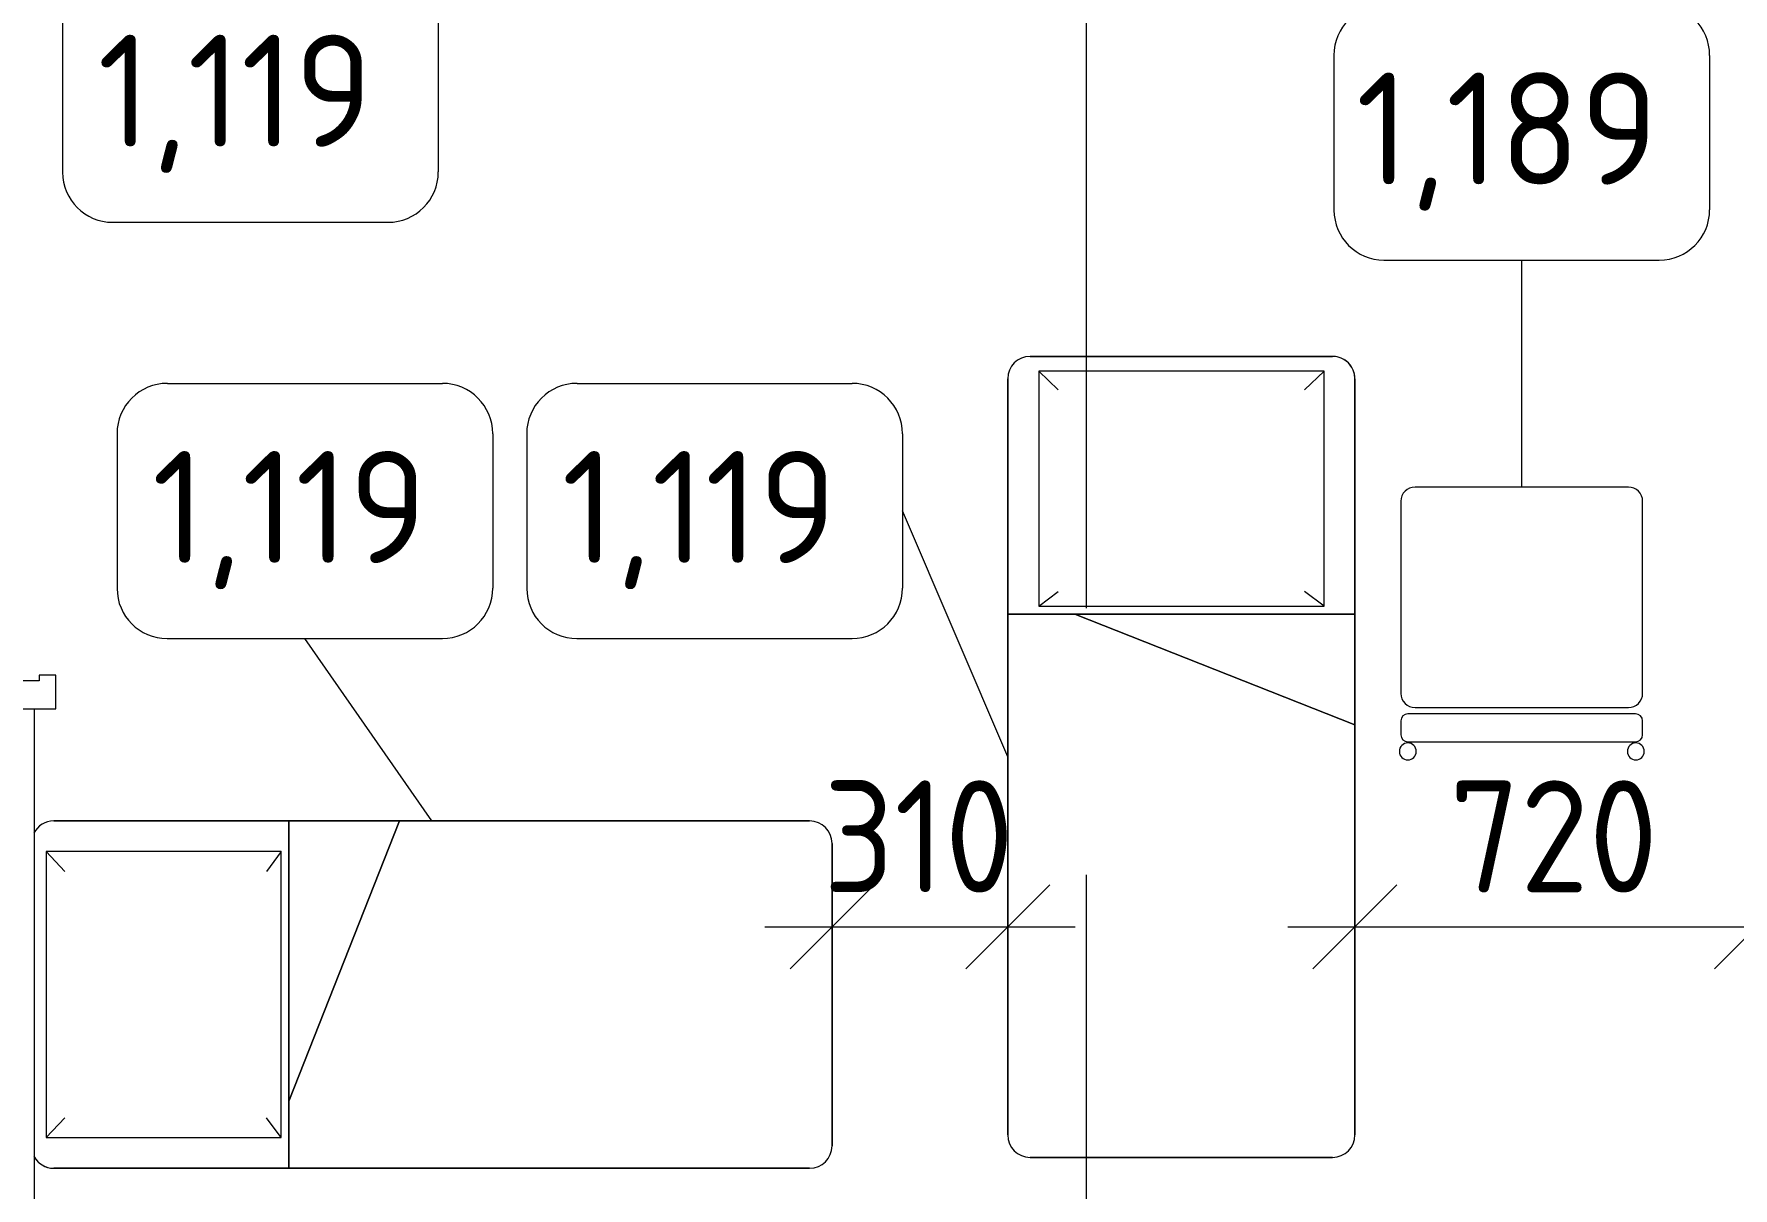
# Model space of a CAD drawing. Header units: millimetres. Extents: x 81494 to 296443, y -8553 to 29000.
# Drawn here: x 119330 to 122364, y 670 to 2730 of the extents above; entities that cross this region are included whole.
import ezdxf

# ---------------------------------------------------------------- set-up
doc = ezdxf.new("R2010")
doc.units = ezdxf.units.MM
doc.linetypes.add('Осевая', pattern=[3175, 635, -476.25, 1587.5, -476.25])
for name, color, linetype, lineweight in [('A-ANNO-DIMS', 7, 'Continuous', 9), ('A-ANNO-DIMS-100', 7, 'Continuous', 9), ('I-FURN-IDEN', 7, 'Continuous', 9), ('Оси-2', 7, 'Осевая', 9)]:
    doc.layers.add(name, color=color, linetype=linetype, lineweight=lineweight)
for name, color, linetype, lineweight, true_color in [('A-DOOR-1', 7, 'Continuous', 9, 0xc0c0c0), ('A-DOOR-FRAM-1', 7, 'Continuous', 9, 0xc0c0c0), ('A-WALL-FNSH-1', 9, 'Continuous', 9, 0x808080), ('I-FURN-1', 9, 'Continuous', 9, 0x808080)]:
    doc.layers.add(name, color=color, linetype=linetype, lineweight=lineweight, true_color=true_color)
doc.styles.add('GOST Common', font='GOST_Common.ttf', dxfattribs={"height": 200})
doc.styles.add('ISOCPEUR_1', font='isocpeur.ttf', dxfattribs={"width": 0.9, "height": 200})
doc.dimstyles.new('ISO-2_0_0_9К_Средний_округл2', dxfattribs={"dimscale": 304.8, "dimtxt": 199.196235, "dimasz": 0.492126, "dimexe": 0.393701, "dimexo": 0, "dimgap": 0, "dimtad": 1, "dimdec": 0, "dimrnd": 10, "dimzin": 0, "dimdsep": 46, "dimtxsty": 'ISOCPEUR_1', "dimblk1": 'OBLIQUE', "dimblk2": 'OBLIQUE', "dimsah": 1, "dimcen": 0.09, "dimdle": 0.393701, "dimazin": 0, "dimtfac": 1, "dimtdec": 4, "dimtix": 1, "dimtmove": 0, "dimatfit": 3, "dimfxl": 1, "dimtvp": 1, "dimtolj": 1, "dimtzin": 0, "dimarcsym": 2})

# ---------------------------------------------------------------- blocks, each defined once
blk = doc.blocks.new('Bed - Small Sizes - 1_119-V30-План расстановки мебели и оборудования 1 этажа в осях 23_1-33')
at = {"layer": 'I-FURN-1'}
for p, q in [((247.3, 0), (-292.7, 0)), ((-292.7, 0), (247.3, 0)), ((247.3, 0), (-292.7, 0)), ((-292.7, 0), (247.3, 0)), ((-277.5, -26.2), (-242.7, -60)), ((232.5, -26.2), (-277.5, -26.2)), ((-277.5, -26.2), (-277.5, -446.2)), ((232.5, -26.2), (-277.5, -26.2)), ((-277.5, -26.2), (-277.5, -446.2)), ((232.5, -26.2), (197.3, -60)), ((232.5, -446.2), (232.5, -26.2)), ((232.5, -446.2), (232.5, -26.2)), ((-332.7, -40), (-332.7, -460)), ((-332.7, -460), (-332.7, -40)), ((-332.7, -40), (-332.7, -460)), ((-332.7, -460), (-332.7, -40)), ((287.3, -460), (287.3, -40)), ((287.3, -40), (287.3, -460)), ((287.3, -657.7), (287.3, -40)), ((287.3, -40), (287.3, -657.7)), ((-277.5, -446.2), (-242.7, -420)), ((232.5, -446.2), (197.3, -420)), ((-277.5, -446.2), (232.5, -446.2)), ((-277.5, -446.2), (232.5, -446.2)), ((-332.7, -460), (-212.7, -460)), ((-212.7, -460), (-332.7, -460)), ((-332.7, -460), (-332.7, -1390)), ((-332.7, -1390), (-332.7, -460)), ((-332.7, -460), (-212.7, -460)), ((-212.7, -460), (287.3, -460)), ((287.3, -460), (-212.7, -460)), ((287.3, -460), (-212.7, -460)), ((-212.7, -460), (287.3, -657.7)), ((287.3, -657.7), (-212.7, -460)), ((-212.7, -460), (287.3, -460)), ((-212.7, -460), (287.3, -657.7)), ((-212.7, -460), (287.3, -460)), ((287.3, -657.7), (287.3, -460)), ((287.3, -460), (287.3, -657.7)), ((287.3, -1390), (287.3, -657.7)), ((287.3, -657.7), (287.3, -1390)), ((-292.7, -1430), (247.3, -1430)), ((247.3, -1430), (-292.7, -1430))]:
    blk.add_line(p, q, dxfattribs=at)
for centre, start, end in [((-292.7, -40), 90, 180), ((-292.7, -40), 90, 180), ((247.3, -40), 360, 90), ((247.3, -40), 0, 90), ((-292.7, -40), 90, 180), ((-292.7, -40), 90, 180), ((247.3, -40), 0, 90), ((247.3, -40), 75, 90), ((247.3, -40), 15, 75), ((247.3, -40), 0, 15), ((-292.7, -1390), 180, 270), ((-292.7, -1390), 180, 270), ((247.3, -1390), 270, 0), ((247.3, -1390), 270, 0)]:
    blk.add_arc(centre, 40, start, end, dxfattribs=at)
blk = doc.blocks.new('Bed - Small Sizes - 1_119-V31-План расстановки мебели и оборудования 1 этажа в осях 23_1-33')
at = {"layer": 'I-FURN-1'}
for p, q in [((-277.5, -26.2), (-242.7, -60)), ((232.5, -26.2), (-277.5, -26.2)), ((-277.5, -26.2), (-277.5, -446.2)), ((232.5, -26.2), (-277.5, -26.2)), ((-277.5, -26.2), (-277.5, -446.2)), ((232.5, -26.2), (197.3, -60)), ((232.5, -446.2), (232.5, -26.2)), ((232.5, -446.2), (232.5, -26.2)), ((-332.7, -40), (-332.7, -460)), ((-332.7, -460), (-332.7, -40)), ((-332.7, -40), (-332.7, -460)), ((-332.7, -460), (-332.7, -40)), ((287.3, -460), (287.3, -40)), ((287.3, -40), (287.3, -460)), ((287.3, -657.7), (287.3, -40)), ((287.3, -40), (287.3, -657.7)), ((-277.5, -446.2), (-242.7, -420)), ((232.5, -446.2), (197.3, -420)), ((-277.5, -446.2), (232.5, -446.2)), ((-277.5, -446.2), (232.5, -446.2)), ((-332.7, -460), (-212.7, -460)), ((-212.7, -460), (-332.7, -460)), ((-332.7, -460), (-332.7, -1390)), ((-332.7, -1390), (-332.7, -460)), ((-332.7, -460), (-212.7, -460)), ((-212.7, -460), (287.3, -460)), ((287.3, -460), (-212.7, -460)), ((287.3, -460), (-212.7, -460)), ((-212.7, -460), (287.3, -657.7)), ((287.3, -657.7), (-212.7, -460)), ((-212.7, -460), (287.3, -460)), ((-212.7, -460), (287.3, -657.7)), ((-212.7, -460), (287.3, -460)), ((287.3, -657.7), (287.3, -460)), ((287.3, -460), (287.3, -657.7)), ((287.3, -1390), (287.3, -657.7)), ((287.3, -657.7), (287.3, -1390)), ((-292.7, -1430), (247.3, -1430)), ((247.3, -1430), (-292.7, -1430))]:
    blk.add_line(p, q, dxfattribs=at)
for centre, start, end in [((-292.7, -40), 117.4, 180), ((-292.7, -40), 117.4, 180), ((-292.7, -40), 117.4, 180), ((-292.7, -40), 150, 180), ((-292.7, -40), 120, 150), ((-292.7, -40), 117.4, 120), ((247.3, -40), 360, 62.6), ((247.3, -40), 0, 62.6), ((247.3, -40), 0, 62.6), ((247.3, -40), 0, 62.6), ((-292.7, -1390), 180, 270), ((-292.7, -1390), 180, 270), ((247.3, -1390), 270, 0), ((247.3, -1390), 270, 0)]:
    blk.add_arc(centre, 40, start, end, dxfattribs=at)
blk = doc.blocks.new('Стул Breuer - 1_189-25586788-План расстановки мебели и оборудования 1 этажа в осях 23_1-33')
at = {"layer": 'I-FURN-1'}
for p, q in [((-215.9, 215.9), (-215.9, -127)), ((190.5, 241.3), (-190.5, 241.3)), ((215.9, -127), (215.9, 215.9)), ((-215.9, -176.2), (-215.9, -200.8)), ((203.2, -163.5), (-203.2, -163.5)), ((-190.5, -152.4), (190.5, -152.4)), ((215.9, -200.8), (215.9, -176.2)), ((-203.2, -213.5), (203.2, -213.5))]:
    blk.add_line(p, q, dxfattribs=at)
for centre, radius, start, end in [((-190.5, 215.9), 25.4, 90, 180), ((190.5, 215.9), 25.4, 0, 90), ((-190.5, -127), 25.4, 180, 270), ((190.5, -127), 25.4, 270, 360), ((-203.2, -176.2), 12.7, 90, 180), ((203.2, -176.2), 12.7, 360, 90), ((-203.2, -200.8), 12.7, 180, 270), ((203.2, -200.8), 12.7, 270, 360), ((-203.5, -230.6), 15.1, 360, 180), ((-203.5, -230.6), 15.1, 180, 360), ((203.7, -230.6), 15.1, 360, 180), ((203.7, -230.6), 15.1, 180, 360)]:
    blk.add_arc(centre, radius, start, end, dxfattribs=at)
blk = doc.blocks.new('110_Дверь_СКБ_2Ст - Д-5_п__в составе перегородки _не входит в спец__-32680960-План расстановки мебели и оборудования 1 этажа в осях 23_1-33')
at = {"layer": 'A-DOOR-1'}
for p, q in [((-637.5, 900.5), (-637.5, 0.5)), ((-587.5, 900.5), (-637.5, 900.5)), ((-587.5, 0.5), (-587.5, 900.5)), ((662.5, 400.5), (612.5, 400.5)), ((612.5, 400.5), (612.5, 0.5)), ((662.5, 0.5), (662.5, 400.5)), ((-637.5, 0.5), (-587.5, 0.5)), ((612.5, 0.5), (662.5, 0.5))]:
    blk.add_line(p, q, dxfattribs=at)
for centre, radius, start, end in [((-637.5, 0.5), 900, 0, 90), ((662.5, 0.5), 400, 90, 180)]:
    blk.add_arc(centre, radius, start, end, dxfattribs=at)
at = {"layer": 'A-DOOR-FRAM-1'}
for p, q in [((-672.5, 8.5), (-742.5, 8.5)), ((-742.5, 8.5), (-742.5, 0.5)), ((-742.5, 0.5), (-672.5, 0.5)), ((-637.5, 0.5), (-687.5, 0.5)), ((-687.5, 0.5), (-687.5, -79.5)), ((-672.5, 0.5), (-687.5, 0.5)), ((-687.5, 0.5), (-687.5, -0.5)), ((-672.5, 0.5), (-672.5, 8.5)), ((-672.5, -0.5), (-672.5, 0.5)), ((-637.5, -49.5), (-637.5, 0.5)), ((662.5, 0.5), (662.5, -49.5)), ((712.5, 0.5), (662.5, 0.5)), ((767.5, 8.5), (697.5, 8.5)), ((697.5, 8.5), (697.5, 0.5)), ((712.5, 0.5), (697.5, 0.5)), ((697.5, 0.5), (697.5, -0.5)), ((697.5, 0.5), (767.5, 0.5)), ((712.5, -79.5), (712.5, 0.5)), ((712.5, -0.5), (712.5, 0.5)), ((767.5, 0.5), (767.5, 8.5)), ((-672.5, -0.5), (-742.5, -0.5)), ((-742.5, -0.5), (-742.5, -8.5)), ((-742.5, -8.5), (-672.5, -8.5)), ((-687.5, -0.5), (-672.5, -0.5)), ((-672.5, -8.5), (-672.5, -0.5)), ((697.5, -0.5), (712.5, -0.5)), ((767.5, -0.5), (697.5, -0.5)), ((697.5, -0.5), (697.5, -8.5)), ((697.5, -8.5), (767.5, -8.5)), ((767.5, -8.5), (767.5, -0.5)), ((-627.5, -49.5), (-637.5, -49.5)), ((-627.5, -79.5), (-627.5, -49.5)), ((662.5, -49.5), (652.5, -49.5)), ((652.5, -49.5), (652.5, -79.5)), ((-687.5, -79.5), (-627.5, -79.5)), ((652.5, -79.5), (712.5, -79.5))]:
    blk.add_line(p, q, dxfattribs=at)
blk = doc.blocks.new('Марка_Мебель - В прямоуг_Balcon_Марка-25523697-План расстановки мебели и оборудования 1 этажа в осях 23_1-33')
at = {"layer": 'I-FURN-IDEN'}
for p, q in [((-2.455, 2.278), (2.455, 2.278)), ((-3.355, 1.378), (-3.355, -1.384)), ((3.355, 1.378), (3.355, -1.378)), ((-2.461, -2.278), (2.455, -2.278))]:
    blk.add_line(p, q, dxfattribs=at)
for centre, radius, start, end in [((-2.455, 1.378), 0.9, 90, 180), ((2.455, 1.378), 0.9, 0, 90), ((-2.461, -1.384), 0.893, 180, 270), ((2.455, -1.378), 0.9, 270, 0)]:
    blk.add_arc(centre, radius, start, end, dxfattribs=at)
blk = doc.blocks.new('DIMBLOCK44-План расстановки мебели и оборудования 1 этажа в осях 23_1-33')
at = {"layer": 'A-ANNO-DIMS-100'}
for p, q in [((121689.2, 1242.2), (121689.2, 1016.1)), ((121689.2, 1136.1), (121689.2, 1242.2)), ((122406.1, 1242.2), (122406.1, 1016.1)), ((122406.1, 1136.1), (122406.1, 1242.2)), ((121569.2, 1136.1), (122526.1, 1136.1))]:
    blk.add_line(p, q, dxfattribs=at)
at = {"layer": 'A-ANNO-DIMS-100', "lineweight": 20}
for p, q in [((121689.2, 1136.1), (121764.2, 1211.1)), ((122406.1, 1136.1), (122481.1, 1211.1)), ((121689.2, 1136.1), (121614.2, 1061.1)), ((122406.1, 1136.1), (122331.1, 1061.1))]:
    blk.add_line(p, q, dxfattribs=at)
at = {"layer": 'A-ANNO-DIMS-100', "color": 0, "insert": (121858, 1397.4), "char_height": 200, "width": 455.087, "attachment_point": 1, "line_spacing_factor": 1.149209, "style": 'ISOCPEUR_1'}
blk.add_mtext('720', dxfattribs=at)
blk = doc.blocks.new('_Oblique')
at = {"color": 0, "linetype": 'ByBlock', "lineweight": -2}
blk.add_line((-0.5, -0.5), (0.5, 0.5), dxfattribs=at)
blk = doc.blocks.new('DIMBLOCK45-План расстановки мебели и оборудования 1 этажа в осях 23_1-33')
at = {"layer": 'A-ANNO-DIMS-100'}
for p, q in [((120755.3, 1242.2), (120755.3, 1016.1)), ((120755.3, 1136.1), (120755.3, 1242.2)), ((121069.2, 1242.2), (121069.2, 1016.1)), ((121069.2, 1136.1), (121069.2, 1242.2)), ((120635.3, 1136.1), (121189.2, 1136.1))]:
    blk.add_line(p, q, dxfattribs=at)
at = {"layer": 'A-ANNO-DIMS-100', "lineweight": 20}
for p, q in [((120755.3, 1136.1), (120830.3, 1211.1)), ((121069.2, 1136.1), (121144.2, 1211.1)), ((120755.3, 1136.1), (120680.3, 1061.1)), ((121069.2, 1136.1), (120994.2, 1061.1))]:
    blk.add_line(p, q, dxfattribs=at)
at = {"layer": 'A-ANNO-DIMS-100', "color": 0, "insert": (120739.9, 1397.4), "char_height": 200, "width": 413.715, "attachment_point": 1, "line_spacing_factor": 1.149209, "style": 'ISOCPEUR_1'}
blk.add_mtext('310', dxfattribs=at)

msp = doc.modelspace()

# ---------------------------------------------------------------- linework, layer by layer
at = {"layer": 'A-WALL-FNSH-1'}
msp.add_line((119331, 171), (119331, 1525), dxfattribs=at)
at = {"layer": 'I-FURN-IDEN'}
for p, q in [((121987.1, 1921.5), (121987.1, 2326.2)), ((121069.2, 1439.4), (120881, 1878.4)), ((120040.3, 1325), (119813.8, 1650.6))]:
    msp.add_line(p, q, dxfattribs=at)
at = {"layer": 'Оси-2'}
msp.add_line((121210, 593.7), (121210, 19415.1), dxfattribs=at)

# ---------------------------------------------------------------- block references
at = {"layer": 'A-DOOR-1', "rotation": 90}
msp.add_blockref('110_Дверь_СКБ_2Ст - Д-5_п__в составе перегородки _не входит в спец__-32680960-План расстановки мебели и оборудования 1 этажа в осях 23_1-33', (119289.5, 2212.5), dxfattribs=at)
at = {"layer": 'I-FURN-1'}
for name, p in [('Bed - Small Sizes - 1_119-V30-План расстановки мебели и оборудования 1 этажа в осях 23_1-33', (121401.8, 2154.4)), ('Стул Breuer - 1_189-25586788-План расстановки мебели и оборудования 1 этажа в осях 23_1-33', (121987, 1679.8))]:
    msp.add_blockref(name, p, dxfattribs=at)
at = {"layer": 'I-FURN-1', "rotation": 89.99999999999942}
msp.add_blockref('Bed - Small Sizes - 1_119-V31-План расстановки мебели и оборудования 1 этажа в осях 23_1-33', (119325.3, 1037.7), dxfattribs=at)
at = {"layer": 'I-FURN-IDEN', "xscale": 99.99999999999993, "yscale": 99.99999999999993, "zscale": 99.99999999999993}
for p in [(119716.6, 2621.5), (121987.1, 2554), (119813.8, 1878.4), (120545.5, 1878.4)]:
    msp.add_blockref('Марка_Мебель - В прямоуг_Balcon_Марка-25523697-План расстановки мебели и оборудования 1 этажа в осях 23_1-33', p, dxfattribs=at)

# ---------------------------------------------------------------- texts
at = {"layer": 'I-FURN-IDEN', "char_height": 200, "attachment_point": 1, "style": 'GOST Common'}
for s, insert, width in [('1,119', (119443.6, 2728.6), 625.316), ('1,189', (121691.1, 2661.1), 681.434), ('1,119', (119540.8, 1985.4), 625.316), ('1,119', (120272.5, 1985.4), 625.316)]:
    msp.add_mtext(s, dxfattribs=dict(at, insert=insert, width=width))

# ---------------------------------------------------------------- dimensions: what is measured, and where the dimension line sits
at = {"layer": 'A-ANNO-DIMS'}
for base, p1, p2, override, picture, middle in [((121069.2, 1136.1), (120755.3, 1242.2), (121069.2, 1242.2), {"dimpost": '<>', "dimfxl": 313.826658}, 'DIMBLOCK45-План расстановки мебели и оборудования 1 этажа в осях 23_1-33', (120912.2, 1236.1)), ((122406.1, 1136.1), (121689.2, 1242.2), (122406.1, 1242.2), {"dimpost": '<>', "dimfxl": 716.934556}, 'DIMBLOCK44-План расстановки мебели и оборудования 1 этажа в осях 23_1-33', (122047.6, 1236.1))]:
    dim = msp.add_linear_dim(base=base, p1=p1, p2=p2, dimstyle='ISO-2_0_0_9К_Средний_округл2', override=override, dxfattribs=at)
    dim.commit()
    dim.dimension.update_dxf_attribs({"geometry": picture, "text_midpoint": middle})

doc.saveas('drawing.dxf')
